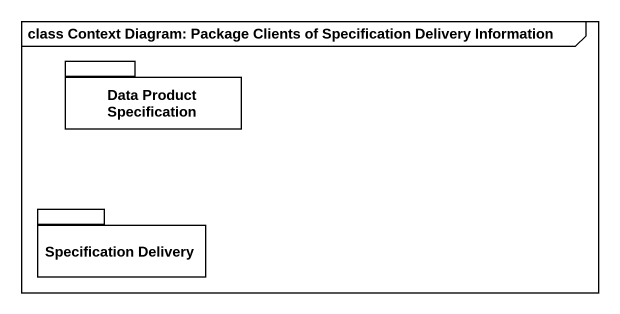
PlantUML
@startuml
mainframe class Context Diagram: Package Clients of Specification Delivery Information
package "Data Product Specification" as Data_Product_Specification {
}
package "Specification Delivery" as Specification_Delivery {
}
@enduml
